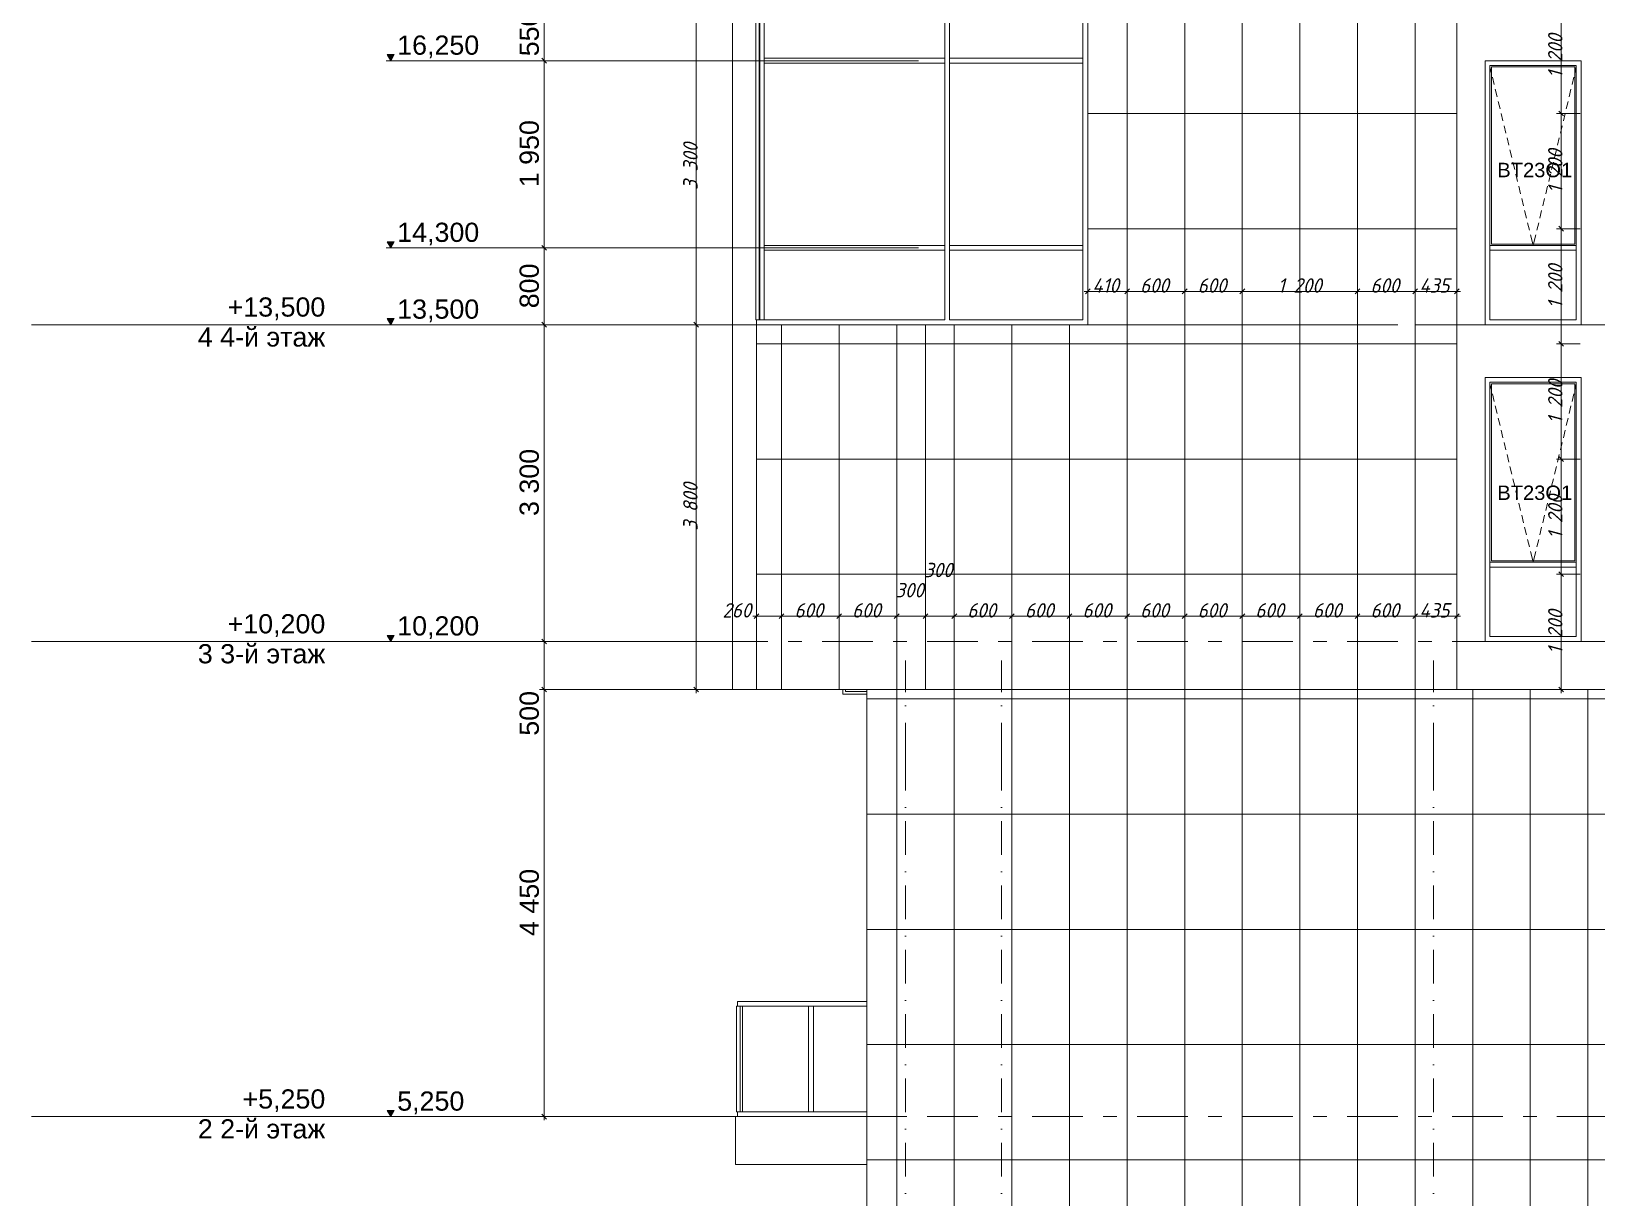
# Model space of a CAD drawing. Header units: millimetres. Extents: x 1499747 to 4230374, y -28481 to 441852.
# Drawn here: x 2780287 to 2796593, y -13378 to -1227 of the extents above; entities that cross this region are included whole.
import ezdxf
from ezdxf.xclip import XClip

# ---------------------------------------------------------------- set-up
doc = ezdxf.new("R2010")
doc.units = ezdxf.units.MM
doc.header["$MEASUREMENT"] = 0
doc.header["$XCLIPFRAME"] = 0
doc.linetypes.add('Штрих-Штриховая', pattern=[1093.611073, 529.166651, -211.666656, 141.111112, -211.666656])
doc.linetypes.add('Штрихпунктирная', pattern=[670.277762, 352.777767, -176.388884, 0, -141.111112])
for name, color, linetype, lineweight in [('3 Фасад_27_0_Ном._пера__1_Ном._пера__7', 7, 'Continuous', 18), ('3 Фасад_27_0_Ном._пера__20_Ном._пера__1', 1, 'Continuous', 18), ('3 Фасад_27_Витраж где быссейн_Ном._пера__1_Ном._пера__7', 7, 'Continuous', 18), ('3 Фасад_27_Витражные окна_Ном._пера__1_Ном._пера__7', 7, 'Continuous', 18), ('3 Фасад_27_Витражные окна_Ном._пера__20_Ном._пера__1', 1, 'Continuous', 18), ('3 Фасад_27_Витражные окна_Ном._пера__92_Ном._пера__233', 233, 'Continuous', 18), ('3 Фасад_27_Выступы_Ном._пера__1_Ном._пера__7', 7, 'Continuous', 18), ('3 Фасад_27_Отделка керамика_Ном._пера__19_Ном._пера__255', 255, 'Continuous', 18), ('3 Фасад_27_Отделка керамика_Ном._пера__1_Ном._пера__7', 7, 'Continuous', 18), ('3 Фасад_27_Отделка керамика_Ном._пера__74_Ном._пера__255', 255, 'Continuous', 18), ('3 Фасад_27_Отделка керамика_Ном._пера__89_Ном._пера__111', 111, 'Continuous', 18), ('3 Фасад_27_Размер - ГКЛ перегородки_Ном._пера__20_Ном._пера__1', 1, 'Continuous', 18), ('3 Фасад_27_Размер - ГКЛ перегородки_Ном._пера__5_Ном._пера__5', 5, 'Continuous', 18), ('3 Фасад_27_Размер - Общий_Ном._пера__1_Ном._пера__7', 7, 'Continuous', 18), ('3 Фасад_27_Сетка кладки_Ном._пера__1_Ном._пера__7', 7, 'Continuous', 18), ('3 Фасад_27_Элемент Модели - Оси_Ном._пера__2_Ном._пера__8', 8, 'Continuous', 18)]:
    doc.layers.add(name, color=color, linetype=linetype, lineweight=lineweight)
doc.layers.add('Чертеж и Рисунок', color=7, linetype='Continuous')
doc.styles.add('СГЕНЕРИР_СТИЛЬ_1', font='')
doc.styles.add('СГЕНЕРИР_СТИЛЬ_2', font='arial.ttf')
doc.styles.get('СГЕНЕРИР_СТИЛЬ_1').set_extended_font_data('GOST Common', italic=True)

# ---------------------------------------------------------------- blocks, each defined once
blk = doc.blocks.new('Чертеж_7_27', base_point=(1694889, 9891))
at = {"layer": '3 Фасад_27_Размер - Общий_Ном._пера__1_Ном._пера__7', "linetype": 'Continuous', "true_color": 0x939598}
for points in [[(1677828, 26141), (1677865, 26204), (1677792, 26204)], [(1677828, 24191), (1677865, 24254), (1677792, 24254)], [(1677828, 23391), (1677865, 23454), (1677792, 23454)], [(1677828, 20091), (1677865, 20154), (1677792, 20154)], [(1677828, 15141), (1677865, 15204), (1677792, 15204)]]:
    blk.add_hatch(color=252, dxfattribs=at).paths.add_polyline_path(points)
at = {"layer": '3 Фасад_27_0_Ном._пера__1_Ном._пера__7', "color": 252, "linetype": 'Continuous', "true_color": 0x939598}
for p, q in [((1674085, 23391), (1677147, 23391)), ((1677547, 23391), (1677147, 23391)), ((1677547, 23391), (1677747, 23391)), ((1677847, 23391), (1677747, 23391)), ((1677947, 23391), (1677847, 23391)), ((1674085, 20091), (1677147, 20091)), ((1677547, 20091), (1677147, 20091)), ((1677547, 20091), (1677747, 20091)), ((1677847, 20091), (1677747, 20091)), ((1677947, 20091), (1677847, 20091)), ((1674085, 15141), (1677147, 15141)), ((1677547, 15141), (1677147, 15141)), ((1677547, 15141), (1677747, 15141)), ((1677847, 15141), (1677747, 15141)), ((1677947, 15141), (1677847, 15141))]:
    blk.add_line(p, q, dxfattribs=at)
at = {"layer": '3 Фасад_27_0_Ном._пера__20_Ном._пера__1', "color": 252, "linetype": 'Штрих-Штриховая', "true_color": 0x939598}
for p, q in [((1677947, 23391), (1716089, 23391)), ((1677947, 20091), (1716089, 20091)), ((1677947, 15141), (1716089, 15141))]:
    blk.add_line(p, q, dxfattribs=at)
at = {"layer": '3 Фасад_27_Витраж где быссейн_Ном._пера__1_Ном._пера__7', "color": 252, "linetype": 'Continuous', "true_color": 0x939598}
for p, q in [((1681439, 16341), (1681439, 16291)), ((1682206, 16341), (1681439, 16341)), ((1682789, 16341), (1682206, 16341)), ((1681439, 16291), (1681431, 16291)), ((1681431, 15191), (1681431, 16291)), ((1681459, 16291), (1681439, 16291)), ((1681467, 16291), (1681459, 16291)), ((1681474, 16291), (1681467, 16291)), ((1681467, 15191), (1681467, 16291)), ((1682181, 16291), (1681474, 16291)), ((1681494, 15191), (1681494, 16291)), ((1682206, 16291), (1682181, 16291)), ((1682181, 15191), (1682181, 16291)), ((1682231, 16291), (1682206, 16291)), ((1682789, 16291), (1682231, 16291)), ((1682231, 15191), (1682231, 16291)), ((1681431, 15191), (1681439, 15191)), ((1681439, 15141), (1681439, 15191)), ((1681459, 15191), (1681439, 15191)), ((1681459, 15191), (1681467, 15191)), ((1681467, 15191), (1681474, 15191)), ((1682181, 15191), (1681474, 15191)), ((1682206, 15191), (1682181, 15191)), ((1682231, 15191), (1682206, 15191)), ((1682789, 15191), (1682231, 15191))]:
    blk.add_line(p, q, dxfattribs=at)
at = {"layer": '3 Фасад_27_Витражные окна_Ном._пера__1_Ном._пера__7', "color": 252, "linetype": 'Continuous', "true_color": 0x939598}
for p, q in [((1681630, 26141), (1681630, 26691)), ((1681665, 26141), (1681665, 26691)), ((1681672, 26141), (1681672, 26691)), ((1681719, 26166), (1681719, 26666)), ((1683600, 26166), (1683600, 26666)), ((1683650, 26166), (1683650, 26666)), ((1685039, 26666), (1685039, 26166)), ((1685089, 26691), (1685089, 26141)), ((1681630, 24191), (1681630, 26141)), ((1681665, 24191), (1681665, 26141)), ((1681672, 24191), (1681672, 26141)), ((1683600, 26166), (1681719, 26166)), ((1681719, 26141), (1681719, 26166)), ((1681719, 26116), (1681719, 26141)), ((1683600, 26116), (1681719, 26116)), ((1681719, 24216), (1681719, 26116)), ((1683600, 26141), (1683600, 26166)), ((1683600, 26116), (1683600, 26141)), ((1683600, 24216), (1683600, 26116)), ((1685039, 26166), (1683650, 26166)), ((1683650, 26141), (1683650, 26166)), ((1683650, 26116), (1683650, 26141)), ((1683650, 24216), (1683650, 26116)), ((1685039, 26116), (1683650, 26116)), ((1685039, 26166), (1685039, 26141)), ((1685039, 26141), (1685039, 26116)), ((1685039, 26116), (1685039, 24216)), ((1685089, 26141), (1685089, 24191)), ((1689278, 26091), (1689728, 26091)), ((1689278, 25791), (1689278, 26091)), ((1689728, 26091), (1690178, 26091)), ((1690178, 25791), (1690178, 26091)), ((1690163, 26076), (1689293, 26076)), ((1689293, 26076), (1689293, 24231)), ((1690163, 24231), (1690163, 26076)), ((1689278, 24391), (1689278, 25791)), ((1690178, 24391), (1690178, 25791)), ((1689278, 24216), (1689278, 24391)), ((1690178, 24216), (1690178, 24391)), ((1681630, 23441), (1681630, 24191)), ((1681665, 23441), (1681665, 24191)), ((1681672, 23441), (1681672, 24191)), ((1683600, 24216), (1681719, 24216)), ((1681719, 24191), (1681719, 24216)), ((1681719, 24166), (1681719, 24191)), ((1683600, 24166), (1681719, 24166)), ((1681719, 23441), (1681719, 24166)), ((1683600, 24191), (1683600, 24216)), ((1683600, 24166), (1683600, 24191)), ((1683600, 23441), (1683600, 24166)), ((1685039, 24216), (1683650, 24216)), ((1683650, 24191), (1683650, 24216)), ((1683650, 24166), (1683650, 24191)), ((1683650, 23441), (1683650, 24166)), ((1685039, 24166), (1683650, 24166)), ((1685039, 24216), (1685039, 24191)), ((1685039, 24191), (1685039, 24166)), ((1685039, 24166), (1685039, 23441)), ((1685089, 24191), (1685089, 23391)), ((1689278, 24191), (1689278, 24216)), ((1689728, 24216), (1689278, 24216)), ((1689278, 24166), (1689278, 24191)), ((1689278, 23441), (1689278, 24166)), ((1689728, 24166), (1689278, 24166)), ((1689293, 24231), (1690163, 24231)), ((1690178, 24216), (1689728, 24216)), ((1690178, 24166), (1689728, 24166)), ((1690178, 24191), (1690178, 24216)), ((1690178, 24166), (1690178, 24191)), ((1690178, 23441), (1690178, 24166)), ((1681630, 23441), (1681639, 23441)), ((1681656, 23441), (1681639, 23441)), ((1681639, 23391), (1681639, 23441)), ((1681656, 23441), (1681665, 23441)), ((1681665, 23441), (1681672, 23441)), ((1681694, 23441), (1681672, 23441)), ((1681719, 23441), (1681694, 23441)), ((1683600, 23441), (1681719, 23441)), ((1685039, 23441), (1683650, 23441)), ((1689728, 23441), (1689278, 23441)), ((1690178, 23441), (1689728, 23441)), ((1689278, 22791), (1689728, 22791)), ((1689278, 22491), (1689278, 22791)), ((1690163, 22776), (1689293, 22776)), ((1689293, 22776), (1689293, 20931)), ((1689728, 22791), (1690178, 22791)), ((1690163, 20931), (1690163, 22776)), ((1690178, 22491), (1690178, 22791)), ((1689278, 21091), (1689278, 22491)), ((1690178, 21091), (1690178, 22491)), ((1689278, 20916), (1689278, 21091)), ((1690178, 20916), (1690178, 21091)), ((1689278, 20891), (1689278, 20916)), ((1689728, 20916), (1689278, 20916)), ((1689278, 20866), (1689278, 20891)), ((1689293, 20931), (1690163, 20931)), ((1690178, 20916), (1689728, 20916)), ((1690178, 20891), (1690178, 20916)), ((1690178, 20866), (1690178, 20891)), ((1689278, 20141), (1689278, 20866)), ((1689728, 20866), (1689278, 20866)), ((1690178, 20866), (1689728, 20866)), ((1690178, 20141), (1690178, 20866)), ((1689728, 20141), (1689278, 20141)), ((1690178, 20141), (1689728, 20141))]:
    blk.add_line(p, q, dxfattribs=at)
at = {"layer": '3 Фасад_27_Витражные окна_Ном._пера__92_Ном._пера__233', "color": 252, "linetype": 'Continuous', "true_color": 0x939598}
for p, q in [((1689278, 26076), (1689292, 26019)), ((1689304, 25970), (1689323, 25892)), ((1690153, 25970), (1690134, 25892)), ((1690178, 26076), (1690165, 26019)), ((1689334, 25844), (1689353, 25766)), ((1690122, 25844), (1690104, 25766)), ((1689365, 25717), (1689384, 25639)), ((1690092, 25717), (1690073, 25639)), ((1689395, 25591), (1689414, 25513)), ((1689426, 25464), (1689445, 25387)), ((1690031, 25464), (1690012, 25387)), ((1690061, 25591), (1690043, 25513)), ((1689456, 25338), (1689475, 25260)), ((1690000, 25338), (1689982, 25260)), ((1689487, 25212), (1689506, 25134)), ((1689970, 25212), (1689951, 25134)), ((1689517, 25085), (1689536, 25008)), ((1689548, 24959), (1689567, 24881)), ((1689909, 24959), (1689890, 24881)), ((1689939, 25085), (1689921, 25008)), ((1689578, 24833), (1689597, 24755)), ((1689878, 24833), (1689860, 24755)), ((1689609, 24706), (1689628, 24628)), ((1689848, 24706), (1689829, 24628)), ((1689639, 24580), (1689658, 24502)), ((1689817, 24580), (1689799, 24502)), ((1689670, 24453), (1689689, 24376)), ((1689700, 24327), (1689710, 24289)), ((1689756, 24327), (1689747, 24289)), ((1689787, 24453), (1689768, 24376)), ((1689710, 24289), (1689724, 24231)), ((1689724, 24231), (1689727, 24216)), ((1689733, 24231), (1689730, 24216)), ((1689747, 24289), (1689733, 24231)), ((1689278, 22776), (1689292, 22719)), ((1689304, 22670), (1689323, 22592)), ((1690153, 22670), (1690134, 22592)), ((1690178, 22776), (1690165, 22719)), ((1689334, 22544), (1689353, 22466)), ((1690122, 22544), (1690104, 22466)), ((1689365, 22417), (1689384, 22339)), ((1690092, 22417), (1690073, 22339)), ((1689395, 22291), (1689414, 22213)), ((1690061, 22291), (1690043, 22213)), ((1689426, 22164), (1689445, 22087)), ((1689456, 22038), (1689475, 21960)), ((1690000, 22038), (1689982, 21960)), ((1690031, 22164), (1690012, 22087)), ((1689487, 21912), (1689506, 21834)), ((1689970, 21912), (1689951, 21834)), ((1689517, 21785), (1689536, 21708)), ((1689939, 21785), (1689921, 21708)), ((1689548, 21659), (1689567, 21581)), ((1689578, 21533), (1689597, 21455)), ((1689878, 21533), (1689860, 21455)), ((1689909, 21659), (1689890, 21581)), ((1689609, 21406), (1689628, 21328)), ((1689848, 21406), (1689829, 21328)), ((1689639, 21280), (1689658, 21202)), ((1689817, 21280), (1689799, 21202)), ((1689670, 21153), (1689689, 21076)), ((1689787, 21153), (1689768, 21076)), ((1689700, 21027), (1689710, 20989)), ((1689710, 20989), (1689724, 20931)), ((1689724, 20931), (1689727, 20916)), ((1689733, 20931), (1689730, 20916)), ((1689747, 20989), (1689733, 20931)), ((1689756, 21027), (1689747, 20989))]:
    blk.add_line(p, q, dxfattribs=at)
at = {"layer": '3 Фасад_27_Выступы_Ном._пера__1_Ном._пера__7', "color": 252, "linetype": 'Continuous', "true_color": 0x939598}
for p, q in [((1681389, 19591), (1681389, 45941)), ((1681389, 19591), (1681639, 19591)), ((1682539, 19591), (1682539, 19541)), ((1682566, 19569), (1682566, 19591)), ((1682789, 19569), (1682566, 19569)), ((1682539, 19541), (1682789, 19541))]:
    blk.add_line(p, q, dxfattribs=at)
at = {"layer": '3 Фасад_27_Отделка керамика_Ном._пера__19_Ном._пера__255', "color": 252, "linetype": 'Continuous', "true_color": 0x939598}
for p, q in [((1681419, 15141), (1681419, 14641)), ((1682789, 15141), (1681419, 15141)), ((1681419, 14641), (1682789, 14641))]:
    blk.add_line(p, q, dxfattribs=at)
at = {"layer": '3 Фасад_27_Отделка керамика_Ном._пера__1_Ном._пера__7', "color": 252, "linetype": 'Continuous', "true_color": 0x939598}
for p, q in [((1685089, 33291), (1685089, 23391)), ((1688934, 23391), (1688934, 33291)), ((1685499, 23391), (1685499, 26691)), ((1686099, 26691), (1686099, 19591)), ((1686699, 23391), (1686699, 26691)), ((1687899, 26691), (1687899, 19591)), ((1681639, 23391), (1681639, 19591)), ((1682499, 23391), (1681639, 23391)), ((1682499, 23391), (1682499, 19591)), ((1683399, 23391), (1682499, 23391)), ((1683699, 23391), (1683399, 23391)), ((1683399, 19591), (1683399, 23391)), ((1683699, 23391), (1683699, 19591)), ((1684899, 23391), (1683699, 23391)), ((1685089, 23391), (1684899, 23391)), ((1684899, 19591), (1684899, 23391)), ((1685089, 23391), (1685499, 23391)), ((1685499, 23391), (1686099, 23391)), ((1687299, 23391), (1686699, 23391)), ((1687299, 23391), (1687899, 23391)), ((1687299, 19591), (1687299, 23391)), ((1688499, 23391), (1688934, 23391)), ((1688499, 19591), (1688499, 23391)), ((1688934, 19591), (1688934, 23391)), ((1681639, 19591), (1681639, 21491)), ((1681639, 19591), (1681639, 19591)), ((1681639, 19591), (1682499, 19591)), ((1682499, 19591), (1683399, 19591)), ((1682789, 19591), (1682789, 9891)), ((1683399, 19591), (1683699, 19591)), ((1683699, 19591), (1684899, 19591)), ((1684899, 19591), (1686099, 19591)), ((1686099, 19591), (1687299, 19591)), ((1687299, 19591), (1687899, 19591)), ((1687899, 19591), (1688499, 19591)), ((1688499, 19591), (1688934, 19591)), ((1688934, 19591), (1688934, 19591))]:
    blk.add_line(p, q, dxfattribs=at)
at = {"layer": '3 Фасад_27_Отделка керамика_Ном._пера__74_Ном._пера__255', "color": 252, "linetype": 'Continuous', "true_color": 0x939598}
blk.add_line((1688934, 19591), (1688934, 33291), dxfattribs=at)
at = {"layer": '3 Фасад_27_Отделка керамика_Ном._пера__89_Ном._пера__111', "color": 252, "linetype": 'Continuous', "true_color": 0x939598}
for p, q in [((1689228, 23391), (1689228, 26141)), ((1689228, 26141), (1690228, 26141)), ((1690228, 26141), (1690228, 23391)), ((1690228, 23391), (1689228, 23391)), ((1689228, 20091), (1689228, 22841)), ((1689228, 22841), (1690228, 22841)), ((1690228, 22841), (1690228, 20091)), ((1690228, 20091), (1689228, 20091)), ((1688934, 19591), (1690519, 19591))]:
    blk.add_line(p, q, dxfattribs=at)
at = {"layer": '3 Фасад_27_Размер - ГКЛ перегородки_Ном._пера__20_Ном._пера__1', "color": 252, "linetype": 'Continuous', "true_color": 0x939598}
for p, q in [((1690020, 25591), (1690020, 26791)), ((1681011, 23391), (1681011, 26691)), ((1689995, 25616), (1690045, 25566)), ((1689995, 25616), (1690045, 25566)), ((1690219, 25591), (1689973, 25591)), ((1690219, 25591), (1689973, 25591)), ((1690020, 24391), (1690020, 25591)), ((1690219, 24391), (1689973, 24391)), ((1690219, 24391), (1689973, 24391)), ((1689995, 24416), (1690045, 24366)), ((1689995, 24416), (1690045, 24366)), ((1690020, 23191), (1690020, 24391)), ((1687599, 23391), (1680964, 23391)), ((1687599, 23391), (1680964, 23391)), ((1680986, 23416), (1681036, 23366)), ((1680986, 23416), (1681036, 23366)), ((1681011, 19591), (1681011, 23391)), ((1690219, 23191), (1689973, 23191)), ((1690219, 23191), (1689973, 23191)), ((1689995, 23216), (1690045, 23166)), ((1689995, 23216), (1690045, 23166)), ((1690020, 21991), (1690020, 23191)), ((1689995, 22016), (1690045, 21966)), ((1689995, 22016), (1690045, 21966)), ((1690219, 21991), (1689973, 21991)), ((1690219, 21991), (1689973, 21991)), ((1690020, 20791), (1690020, 21991)), ((1690219, 20791), (1689973, 20791)), ((1690219, 20791), (1689973, 20791)), ((1689995, 20816), (1690045, 20766)), ((1689995, 20816), (1690045, 20766)), ((1690020, 19591), (1690020, 20791)), ((1687599, 19591), (1680964, 19591)), ((1680986, 19616), (1681036, 19566)), ((1681011, 19554), (1681011, 19591)), ((1690219, 19591), (1689973, 19591)), ((1689995, 19616), (1690045, 19566)), ((1690020, 19554), (1690020, 19591))]:
    blk.add_line(p, q, dxfattribs=at)
at = {"layer": '3 Фасад_27_Размер - ГКЛ перегородки_Ном._пера__5_Ном._пера__5', "color": 252, "linetype": 'Continuous', "true_color": 0x939598}
for p, q in [((1685051, 23738), (1685089, 23738)), ((1685114, 23763), (1685064, 23713)), ((1685089, 23691), (1685089, 23785)), ((1685089, 23738), (1685499, 23738)), ((1685524, 23763), (1685474, 23713)), ((1685524, 23763), (1685474, 23713)), ((1685499, 23691), (1685499, 23785)), ((1685499, 23691), (1685499, 23785)), ((1685499, 23738), (1686099, 23738)), ((1686124, 23763), (1686074, 23713)), ((1686124, 23763), (1686074, 23713)), ((1686099, 23691), (1686099, 23785)), ((1686099, 23691), (1686099, 23785)), ((1686099, 23738), (1686699, 23738)), ((1686724, 23763), (1686674, 23713)), ((1686724, 23763), (1686674, 23713)), ((1686699, 23691), (1686699, 23785)), ((1686699, 23691), (1686699, 23785)), ((1686699, 23738), (1687899, 23738)), ((1687924, 23763), (1687874, 23713)), ((1687924, 23763), (1687874, 23713)), ((1687899, 23691), (1687899, 23785)), ((1687899, 23691), (1687899, 23785)), ((1687899, 23738), (1688499, 23738)), ((1688524, 23763), (1688474, 23713)), ((1688524, 23763), (1688474, 23713)), ((1688499, 23691), (1688499, 23785)), ((1688499, 23691), (1688499, 23785)), ((1688499, 23738), (1688934, 23738)), ((1688909, 23713), (1688959, 23763)), ((1688934, 23691), (1688934, 23785)), ((1688934, 23738), (1688971, 23738)), ((1681639, 19891), (1681639, 20401)), ((1681899, 19891), (1681899, 20401)), ((1681899, 19891), (1681899, 20401)), ((1682499, 19891), (1682499, 20401)), ((1682499, 19891), (1682499, 20401)), ((1683099, 19891), (1683099, 20401)), ((1683099, 19891), (1683099, 20401)), ((1683399, 19891), (1683399, 20401)), ((1683399, 19891), (1683399, 20401)), ((1683699, 19891), (1683699, 20401)), ((1683699, 19891), (1683699, 20401)), ((1684299, 19891), (1684299, 20401)), ((1684299, 19891), (1684299, 20401)), ((1684899, 19891), (1684899, 20401)), ((1684899, 19891), (1684899, 20401)), ((1685499, 19891), (1685499, 20401)), ((1685499, 19891), (1685499, 20401)), ((1686099, 19891), (1686099, 20401)), ((1686099, 19891), (1686099, 20401)), ((1686699, 19891), (1686699, 20401)), ((1686699, 19891), (1686699, 20401)), ((1687299, 19891), (1687299, 20401)), ((1687299, 19891), (1687299, 20401)), ((1687899, 19891), (1687899, 20401)), ((1687899, 19891), (1687899, 20401)), ((1688499, 19891), (1688499, 20401)), ((1688499, 19891), (1688499, 20401)), ((1688934, 19891), (1688934, 20401)), ((1681601, 20354), (1681639, 20354)), ((1681664, 20379), (1681614, 20329)), ((1681639, 20354), (1681899, 20354)), ((1681924, 20379), (1681874, 20329)), ((1681924, 20379), (1681874, 20329)), ((1681899, 20354), (1682499, 20354)), ((1682524, 20379), (1682474, 20329)), ((1682524, 20379), (1682474, 20329)), ((1682499, 20354), (1683099, 20354)), ((1683124, 20379), (1683074, 20329)), ((1683124, 20379), (1683074, 20329)), ((1683099, 20354), (1683399, 20354)), ((1683424, 20379), (1683374, 20329)), ((1683424, 20379), (1683374, 20329)), ((1683399, 20354), (1683699, 20354)), ((1683724, 20379), (1683674, 20329)), ((1683724, 20379), (1683674, 20329)), ((1683699, 20354), (1684299, 20354)), ((1684324, 20379), (1684274, 20329)), ((1684324, 20379), (1684274, 20329)), ((1684299, 20354), (1684899, 20354)), ((1684924, 20379), (1684874, 20329)), ((1684924, 20379), (1684874, 20329)), ((1684899, 20354), (1685499, 20354)), ((1685524, 20379), (1685474, 20329)), ((1685524, 20379), (1685474, 20329)), ((1685499, 20354), (1686099, 20354)), ((1686124, 20379), (1686074, 20329)), ((1686124, 20379), (1686074, 20329)), ((1686099, 20354), (1686699, 20354)), ((1686724, 20379), (1686674, 20329)), ((1686724, 20379), (1686674, 20329)), ((1686699, 20354), (1687299, 20354)), ((1687324, 20379), (1687274, 20329)), ((1687324, 20379), (1687274, 20329)), ((1687299, 20354), (1687899, 20354)), ((1687924, 20379), (1687874, 20329)), ((1687924, 20379), (1687874, 20329)), ((1687899, 20354), (1688499, 20354)), ((1688524, 20379), (1688474, 20329)), ((1688524, 20379), (1688474, 20329)), ((1688499, 20354), (1688934, 20354)), ((1688909, 20329), (1688959, 20379)), ((1688934, 20354), (1688971, 20354))]:
    blk.add_line(p, q, dxfattribs=at)
at = {"layer": '3 Фасад_27_Размер - Общий_Ном._пера__1_Ном._пера__7', "color": 252, "linetype": 'Continuous', "true_color": 0x939598}
for p, q in [((1679426, 26141), (1679426, 26691)), ((1677828, 26141), (1677781, 26141)), ((1677828, 26141), (1677792, 26204)), ((1677792, 26204), (1677865, 26204)), ((1677865, 26204), (1677828, 26141)), ((1677828, 26141), (1683325, 26141)), ((1683325, 26141), (1679379, 26141)), ((1683325, 26141), (1679379, 26141)), ((1679401, 26166), (1679451, 26116)), ((1679401, 26166), (1679451, 26116)), ((1679426, 24191), (1679426, 26141)), ((1677828, 24191), (1677781, 24191)), ((1677828, 24191), (1677792, 24254)), ((1677792, 24254), (1677865, 24254)), ((1677865, 24254), (1677828, 24191)), ((1677828, 24191), (1683325, 24191)), ((1683325, 24191), (1679379, 24191)), ((1683325, 24191), (1679379, 24191)), ((1679401, 24216), (1679451, 24166)), ((1679401, 24216), (1679451, 24166)), ((1679426, 23391), (1679426, 24191)), ((1677828, 23391), (1677781, 23391)), ((1677828, 23391), (1677792, 23454)), ((1677792, 23454), (1677865, 23454)), ((1677865, 23454), (1677828, 23391)), ((1677828, 23391), (1681489, 23391)), ((1681489, 23391), (1679379, 23391)), ((1681489, 23391), (1679379, 23391)), ((1679401, 23416), (1679451, 23366)), ((1679401, 23416), (1679451, 23366)), ((1679426, 20091), (1679426, 23391)), ((1677828, 20091), (1677781, 20091)), ((1677828, 20091), (1677792, 20154)), ((1677792, 20154), (1677865, 20154)), ((1677865, 20154), (1677828, 20091)), ((1677828, 20091), (1681489, 20091)), ((1681489, 20091), (1679379, 20091)), ((1681489, 20091), (1679379, 20091)), ((1679401, 20116), (1679451, 20066)), ((1679401, 20116), (1679451, 20066)), ((1679426, 19591), (1679426, 20091)), ((1681339, 19591), (1679379, 19591)), ((1681339, 19591), (1679379, 19591)), ((1679401, 19616), (1679451, 19566)), ((1679401, 19616), (1679451, 19566)), ((1679426, 15141), (1679426, 19591)), ((1677828, 15141), (1677792, 15204)), ((1677792, 15204), (1677865, 15204)), ((1677865, 15204), (1677828, 15141)), ((1679401, 15166), (1679451, 15116)), ((1677828, 15141), (1677781, 15141)), ((1677828, 15141), (1683139, 15141)), ((1683139, 15141), (1679379, 15141)), ((1679426, 15104), (1679426, 15141))]:
    blk.add_line(p, q, dxfattribs=at)
at = {"layer": '3 Фасад_27_Сетка кладки_Ном._пера__1_Ном._пера__7', "color": 252, "linetype": 'Continuous', "true_color": 0x939598}
for p, q in [((1685499, 50241), (1685499, 19591)), ((1686099, 50241), (1686099, 19591)), ((1686699, 50241), (1686699, 19591)), ((1687299, 50241), (1687299, 19591)), ((1687899, 50241), (1687899, 19591)), ((1688499, 50241), (1688499, 19591)), ((1688934, 25591), (1685089, 25591)), ((1688934, 24391), (1685089, 24391)), ((1681899, 23391), (1681899, 19591)), ((1682499, 23391), (1682499, 19591)), ((1683099, 23391), (1683099, 19591)), ((1683699, 23391), (1683699, 19591)), ((1684299, 23391), (1684299, 19591)), ((1684899, 23391), (1684899, 19591)), ((1688934, 23191), (1681639, 23191)), ((1688934, 21991), (1681639, 21991)), ((1688934, 20791), (1681639, 20791))]:
    blk.add_line(p, q, dxfattribs=at)
at = {"layer": '3 Фасад_27_Сетка кладки_Ном._пера__1_Ном._пера__7', "color": 252, "linetype": 'Continuous', "true_color": 0x939598, "flags": 128}
for points in [[(1683099, 19591), (1683099, 9891)], [(1683699, 19591), (1683699, 9891)], [(1684299, 19591), (1684299, 9891)], [(1684899, 19591), (1684899, 9891)], [(1685499, 19591), (1685499, 9891)], [(1686099, 19591), (1686099, 9891)], [(1686699, 19591), (1686699, 9891)], [(1687299, 19591), (1687299, 9891)], [(1687899, 19591), (1687899, 9891)], [(1688499, 19591), (1688499, 9891)], [(1689099, 19591), (1689099, 9891)], [(1689699, 19591), (1689699, 9891)], [(1690299, 19591), (1690299, 9891)], [(1682789, 19492), (1695289, 19492)], [(1682789, 18292), (1695289, 18292)], [(1682789, 17092), (1695289, 17092)], [(1682789, 15892), (1695289, 15892)], [(1682789, 14692), (1695289, 14692)]]:
    blk.add_lwpolyline(points, dxfattribs=at)
at = {"layer": '3 Фасад_27_Элемент Модели - Оси_Ном._пера__2_Ном._пера__8', "linetype": 'Штрихпунктирная'}
for p, q in [((1683189, 18891), (1683189, 19891)), ((1684189, 18891), (1684189, 19891)), ((1688689, 18891), (1688689, 19891)), ((1683189, 18891), (1683189, 3891)), ((1684189, 18891), (1684189, 3891)), ((1688689, 18891), (1688689, 3891))]:
    blk.add_line(p, q, dxfattribs=at)
at = {"layer": '3 Фасад_27_0_Ном._пера__1_Ном._пера__7', "color": 252, "linetype": 'Continuous', "true_color": 0x939598, "char_height": 200, "attachment_point": 3, "style": 'СГЕНЕРИР_СТИЛЬ_2'}
for s, insert, line_spacing_factor in [('\\A1;{\\pqr;\\pt0;\\fArial|b0|i0|c204|p0;\\W1.000000;+13,500\\P\\pqr;\\pt0;\\fArial|b0|i0|c204|p0;\\W1.000000;4 4-й этаж}', (1677147, 23675), 0.936542), ('\\A1;{\\pqr;\\pt0;\\fArial|b0|i0|c204|p0;\\W1.000000;+10,200\\P\\pqr;\\pt0;\\fArial|b0|i0|c204|p0;\\W1.000000;3 3-й этаж}', (1677147, 20375), 0.935851), ('\\A1;{\\pqr;\\pt0;\\fArial|b0|i0|c204|p0;\\W1.000000;+5,250\\P\\pqr;\\pt0;\\fArial|b0|i0|c204|p0;\\W1.000000;2 2-й этаж}', (1677147, 15425), 0.934264)]:
    blk.add_mtext(s, dxfattribs=dict(at, insert=insert, line_spacing_factor=line_spacing_factor))
at = {"layer": '3 Фасад_27_Витражные окна_Ном._пера__20_Ном._пера__1', "color": 252, "linetype": 'Continuous', "true_color": 0x939598, "char_height": 150, "attachment_point": 4, "style": 'СГЕНЕРИР_СТИЛЬ_2'}
for insert in [(1689355, 25001), (1689355, 21639)]:
    blk.add_mtext('\\A1;{\\pql;\\fArial|b0|i0|c204|p0;\\W1.000000;ВТ23О1}', dxfattribs=dict(at, insert=insert))
at = {"layer": '3 Фасад_27_Размер - ГКЛ перегородки_Ном._пера__20_Ном._пера__1', "color": 252, "linetype": 'Continuous', "true_color": 0x939598, "char_height": 150, "attachment_point": 7, "rotation": 90, "style": 'СГЕНЕРИР_СТИЛЬ_1'}
for s, insert in [('\\A1;{\\pql;\\fGOST Common|b0|i1|c204|p0;\\W1.000000;1\xa0200}', (1690034, 25961)), ('\\A1;{\\pql;\\fGOST Common|b0|i1|c204|p0;\\W1.000000;3\xa0300}', (1681025, 24796)), ('\\A1;{\\pql;\\fGOST Common|b0|i1|c204|p0;\\W1.000000;1\xa0200}', (1690034, 24761)), ('\\A1;{\\pql;\\fGOST Common|b0|i1|c204|p0;\\W1.000000;1\xa0200}', (1690034, 23561)), ('\\A1;{\\pql;\\fGOST Common|b0|i1|c204|p0;\\W1.000000;1\xa0200}', (1690034, 22361)), ('\\A1;{\\pql;\\fGOST Common|b0|i1|c204|p0;\\W1.000000;3\xa0800}', (1681025, 21246)), ('\\A1;{\\pql;\\fGOST Common|b0|i1|c204|p0;\\W1.000000;1\xa0200}', (1690034, 21161)), ('\\A1;{\\pql;\\fGOST Common|b0|i1|c204|p0;\\W1.000000;1\xa0200}', (1690034, 19961))]:
    blk.add_mtext(s, dxfattribs=dict(at, insert=insert))
at = {"layer": '3 Фасад_27_Размер - ГКЛ перегородки_Ном._пера__20_Ном._пера__1', "color": 252, "linetype": 'Continuous', "true_color": 0x939598, "char_height": 150, "attachment_point": 7, "style": 'СГЕНЕРИР_СТИЛЬ_1'}
for s, insert in [('\\A1;{\\pql;\\fGOST Common|b0|i1|c204|p0;\\W1.000000;410}', (1685137, 23724)), ('\\A1;{\\pql;\\fGOST Common|b0|i1|c204|p0;\\W1.000000;600}', (1685634, 23724)), ('\\A1;{\\pql;\\fGOST Common|b0|i1|c204|p0;\\W1.000000;600}', (1686234, 23724)), ('\\A1;{\\pql;\\fGOST Common|b0|i1|c204|p0;\\W1.000000;1\xa0200}', (1687069, 23724)), ('\\A1;{\\pql;\\fGOST Common|b0|i1|c204|p0;\\W1.000000;600}', (1688034, 23724)), ('\\A1;{\\pql;\\fGOST Common|b0|i1|c204|p0;\\W1.000000;435}', (1688544, 23724)), ('\\A1;{\\pql;\\fGOST Common|b0|i1|c204|p0;\\W1.000000;300}', (1683384, 20760)), ('\\A1;{\\pql;\\fGOST Common|b0|i1|c204|p0;\\W1.000000;300}', (1683084, 20550)), ('\\A1;{\\pql;\\fGOST Common|b0|i1|c204|p0;\\W1.000000;260}', (1681284, 20340)), ('\\A1;{\\pql;\\fGOST Common|b0|i1|c204|p0;\\W1.000000;600}', (1682034, 20340)), ('\\A1;{\\pql;\\fGOST Common|b0|i1|c204|p0;\\W1.000000;600}', (1682634, 20340)), ('\\A1;{\\pql;\\fGOST Common|b0|i1|c204|p0;\\W1.000000;600}', (1683834, 20340)), ('\\A1;{\\pql;\\fGOST Common|b0|i1|c204|p0;\\W1.000000;600}', (1684434, 20340)), ('\\A1;{\\pql;\\fGOST Common|b0|i1|c204|p0;\\W1.000000;600}', (1685034, 20340)), ('\\A1;{\\pql;\\fGOST Common|b0|i1|c204|p0;\\W1.000000;600}', (1685634, 20340)), ('\\A1;{\\pql;\\fGOST Common|b0|i1|c204|p0;\\W1.000000;600}', (1686234, 20340)), ('\\A1;{\\pql;\\fGOST Common|b0|i1|c204|p0;\\W1.000000;600}', (1686834, 20340)), ('\\A1;{\\pql;\\fGOST Common|b0|i1|c204|p0;\\W1.000000;600}', (1687434, 20340)), ('\\A1;{\\pql;\\fGOST Common|b0|i1|c204|p0;\\W1.000000;600}', (1688034, 20340)), ('\\A1;{\\pql;\\fGOST Common|b0|i1|c204|p0;\\W1.000000;435}', (1688544, 20340))]:
    blk.add_mtext(s, dxfattribs=dict(at, insert=insert))
at = {"layer": '3 Фасад_27_Размер - Общий_Ном._пера__1_Ном._пера__7', "color": 252, "linetype": 'Continuous', "true_color": 0x939598, "char_height": 200, "attachment_point": 7, "rotation": 90, "style": 'СГЕНЕРИР_СТИЛЬ_2'}
for s, insert in [('\\A1;{\\pql;\\fArial|b0|i0|c204|p0;\\W1.000000;550}', (1679374, 26187)), ('\\A1;{\\pql;\\fArial|b0|i0|c204|p0;\\W1.000000;1\xa0950}', (1679374, 24823)), ('\\A1;{\\pql;\\fArial|b0|i0|c204|p0;\\W1.000000;800}', (1679374, 23562)), ('\\A1;{\\pql;\\fArial|b0|i0|c204|p0;\\W1.000000;3\xa0300}', (1679374, 21398)), ('\\A1;{\\pql;\\fArial|b0|i0|c204|p0;\\W1.000000;500}', (1679374, 19109)), ('\\A1;{\\pql;\\fArial|b0|i0|c204|p0;\\W1.000000;4\xa0450}', (1679374, 17023))]:
    blk.add_mtext(s, dxfattribs=dict(at, insert=insert))
at = {"layer": '3 Фасад_27_Размер - Общий_Ном._пера__1_Ном._пера__7', "color": 252, "linetype": 'Continuous', "true_color": 0x939598, "char_height": 200, "attachment_point": 7, "style": 'СГЕНЕРИР_СТИЛЬ_2'}
for s, insert in [('\\A1;{\\pql;\\fArial|b0|i0|c204|p0;\\W1.000000;16,250}', (1677896, 26166)), ('\\A1;{\\pql;\\fArial|b0|i0|c204|p0;\\W1.000000;14,300}', (1677896, 24216)), ('\\A1;{\\pql;\\fArial|b0|i0|c204|p0;\\W1.000000;13,500}', (1677896, 23416)), ('\\A1;{\\pql;\\fArial|b0|i0|c204|p0;\\W1.000000;10,200}', (1677896, 20116)), ('\\A1;{\\pql;\\fArial|b0|i0|c204|p0;\\W1.000000;5,250}', (1677896, 15166))]:
    blk.add_mtext(s, dxfattribs=dict(at, insert=insert))

msp = doc.modelspace()

# ---------------------------------------------------------------- block references
at = {"layer": 'Чертеж и Рисунок', "linetype": 'Continuous'}
ref = msp.add_blockref('Чертеж_7_27', (2801091.76847, -17783.33842), dxfattribs=at)
XClip(ref).set_block_clipping_path([(1672000, -690.0489564684), (1756000, 59100.2549307365)])

doc.saveas('drawing.dxf')
